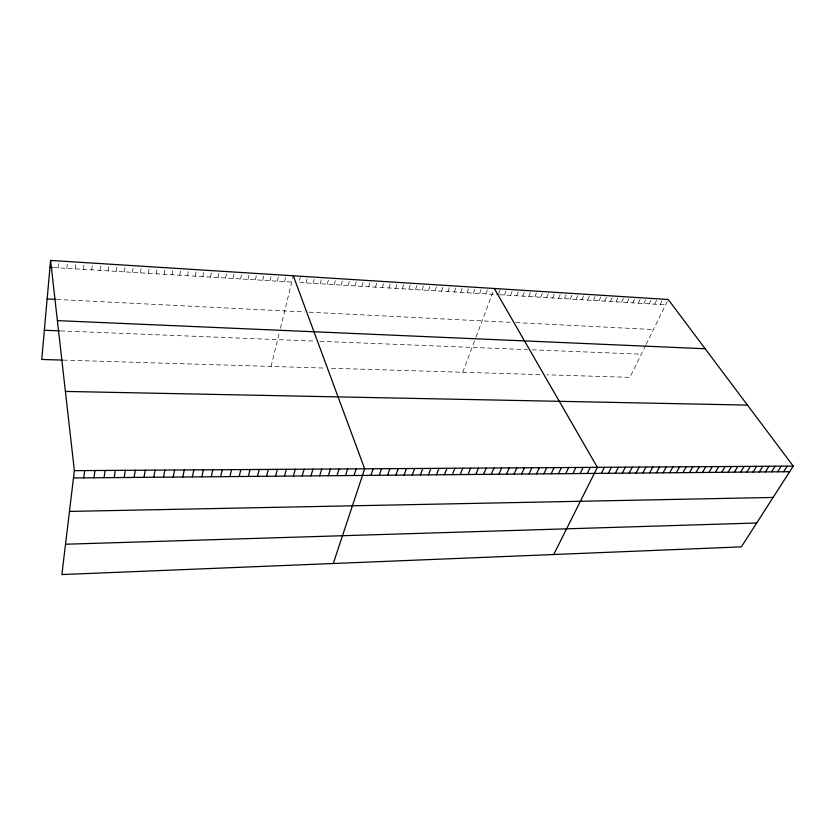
<?xml version="1.0" encoding="UTF-8"?>
<svg xmlns="http://www.w3.org/2000/svg" width="835" height="835" viewBox="0 0 835 835"><rect width="100%" height="100%" fill="white"/><g stroke="black" fill="none" stroke-linecap="round" stroke-linejoin="round"><path stroke-width="0.63" stroke-dasharray="4.17 3.13" d="M58.419 267.837L59.066 260.969M66.831 268.348L67.51 261.501M75.181 268.86L75.901 262.033M83.5 269.361L84.251 262.566M91.766 269.862L92.549 263.088M99.991 270.363L100.805 263.609M108.164 270.864L109.009 264.131M116.295 271.365L117.182 264.643M124.384 271.855L125.292 265.154M132.421 272.346L133.37 265.666M140.426 272.826L141.397 266.177M148.379 273.316L149.392 266.678M156.291 273.796L157.335 267.19M164.161 274.277L165.226 267.68M171.989 274.757L173.085 268.181M179.775 275.226L180.903 268.672M187.52 275.696L188.679 269.162M195.223 276.166L196.413 269.653M202.884 276.636L204.095 270.143M210.504 277.105L211.746 270.623M218.081 277.564L219.354 271.104M225.627 278.024L226.922 271.584M233.122 278.483L234.458 272.064M240.584 278.932L241.941 272.534M248.005 279.391L249.394 273.003M255.395 279.84L256.804 273.473M262.733 280.289L264.173 273.943M270.049 280.727L271.511 274.402M277.314 281.176L278.796 274.861M284.547 281.614L286.061 275.32M271.062 366.429L279.579 331.693M280.414 328.27L292.97 277.032M300.485 276.239L298.92 282.491L498.297 294.64M306.059 282.929L307.645 276.688M313.167 283.357L314.774 277.136M320.233 283.785L321.872 277.585M327.268 284.213L328.927 278.034M334.261 284.641L335.941 278.483M341.223 285.069L342.924 278.921M348.153 285.486L349.875 279.36M355.042 285.914L356.795 279.798M361.899 286.332L363.674 280.236M368.715 286.749L370.51 280.664M375.51 287.156L377.326 281.092M382.263 287.574L384.1 281.52M388.974 287.981L390.843 281.948M395.665 288.388L397.543 282.376M402.324 288.795L404.223 282.794M408.941 289.192L410.862 283.222M415.527 289.599L417.469 283.639M422.082 289.995L424.044 284.046M428.605 290.392L430.589 284.464M435.098 290.789L437.102 284.881M441.558 291.185L443.583 285.288M447.977 291.572L450.023 285.695M454.376 291.968L456.442 286.102M460.743 292.354L462.83 286.499M467.078 292.741L469.176 286.906M473.382 293.127L475.501 287.303M479.655 293.502L481.795 287.699M485.897 293.889L488.058 288.096M462.747 372.253L475.658 337.966M476.054 336.912L494.289 288.492M498.735 293.492L500.489 288.889M504.444 295.016L506.657 289.275M510.571 295.392L512.794 289.661M516.667 295.757L518.911 290.048M522.731 296.133L524.996 290.434M528.774 296.498L531.05 290.82M534.786 296.863L537.072 291.196M540.767 297.229L543.074 291.582M546.716 297.594L549.044 291.958M552.645 297.949L554.983 292.333M558.542 298.314L560.901 292.709M564.408 298.669L566.788 293.075M570.253 299.024L572.643 293.45M576.066 299.379L578.478 293.816M581.859 299.734L584.281 294.181M587.621 300.089L590.053 294.546M593.351 300.433L595.804 294.912M599.06 300.788L601.524 295.277M604.749 301.132L607.222 295.632M610.406 301.477L612.9 295.997M616.032 301.821L618.537 296.352M621.637 302.155L624.163 296.707M627.221 302.5L629.757 297.062M632.773 302.834L635.32 297.406M638.305 303.178L640.862 297.761M643.806 303.512L646.384 298.105M649.286 303.846L651.874 298.46M654.734 304.18L657.343 298.805M660.172 304.504L662.792 299.149M645.612 345.408L629.903 377.336L546.852 374.811M646.102 344.427L668.209 299.494M63.314 360.104L324.878 368.068M331.453 368.266L541.268 374.644M60.569 330.911L315.432 341.129M319.941 341.306L527.595 349.625M532.208 349.813L641.301 354.186M56.613 299.441L304.577 311.946M309.221 312.186L511.103 322.362M515.873 322.602L653.419 329.543M53.586 267.534L291.739 282.053M499.528 294.713L665.578 304.838"/><path stroke-width="1.25" d="M50.58 260.437L74.367 470.648L61.873 574.563L741.365 546.873L793.25 466.107L668.209 299.494L50.58 260.437L41.75 359.457L62.187 360.073M83.761 477.87L84.69 470.575M93.969 477.787L94.96 470.512M104.114 477.693L105.147 470.449M114.186 477.61L115.272 470.387M124.185 477.516L125.323 470.324M134.122 477.432L135.312 470.262M143.996 477.349L145.227 470.199M153.797 477.265L155.08 470.136M163.535 477.171L164.86 470.074M173.21 477.088L174.578 470.011M182.823 477.004L184.232 469.948M192.363 476.921L193.824 469.886M201.851 476.837L203.354 469.834M211.276 476.754L212.821 469.771M220.628 476.681L222.225 469.708M229.928 476.597L231.556 469.656M239.165 476.514L240.845 469.594M248.35 476.43L250.062 469.531M257.472 476.357L259.215 469.479M266.532 476.274L268.317 469.416M275.529 476.2L277.366 469.364M284.474 476.117L286.342 469.312M293.367 476.044L295.277 469.249M302.197 475.96L304.138 469.197M310.975 475.887L312.958 469.134M319.69 475.814L321.715 469.082M328.353 475.731L330.409 469.03M336.975 475.658L339.062 468.978M345.523 475.585L347.652 468.926M354.03 475.512L356.19 468.863M333.28 563.5L364.676 468.811L293.273 275.78M370.907 475.365L373.141 468.759M379.278 475.292L381.543 468.706M387.597 475.219L389.893 468.654M395.863 475.146L398.191 468.602M404.088 475.073L406.447 468.55M412.25 475L414.64 468.498M420.37 474.927L422.792 468.445M428.438 474.864L430.891 468.393M436.454 474.791L438.939 468.341M444.429 474.718L446.944 468.299M452.351 474.656L454.898 468.247M460.231 474.583L462.799 468.195M468.059 474.51L470.658 468.143M475.835 474.447L478.465 468.101M483.58 474.374L486.231 468.049M491.262 474.311L493.955 467.997M498.912 474.249L501.626 467.955M506.511 474.176L509.246 467.903M514.057 474.113L516.834 467.851M521.572 474.05L524.37 467.809M529.035 473.977L531.853 467.757M536.467 473.915L539.306 467.715M543.846 473.852L546.706 467.663M551.173 473.789L554.075 467.621M558.469 473.727L561.391 467.569M565.723 473.664L568.666 467.527M572.935 473.602L575.899 467.485M580.106 473.539L583.091 467.433M587.235 473.476L590.241 467.391M553.72 554.513L597.359 467.349L494.289 288.492M601.367 473.351L604.425 467.297M608.371 473.288L611.46 467.256M615.343 473.226L618.443 467.214M622.273 473.163L625.394 467.172M629.162 473.111L632.304 467.13M636.009 473.048L639.182 467.078M642.825 472.986L646.008 467.036M649.599 472.923L652.813 466.995M656.341 472.871L659.566 466.953M663.042 472.808L666.288 466.911M669.701 472.756L672.968 466.869M676.329 472.693L679.617 466.828M682.915 472.641L686.224 466.786M689.47 472.579L692.799 466.744M695.993 472.526L699.333 466.702M702.475 472.464L705.836 466.661M708.925 472.412L712.297 466.619M715.334 472.349L718.726 466.577M721.711 472.297L725.124 466.546M728.057 472.245L731.481 466.504M734.362 472.192L737.816 466.462M740.635 472.13L744.1 466.421M746.876 472.078L750.362 466.379M753.087 472.025L756.593 466.347M759.265 471.973L762.783 466.306M765.413 471.921L768.941 466.264M771.519 471.858L775.068 466.222M777.594 471.806L781.163 466.191M783.647 471.754L787.217 466.149M65.516 544.232L756.698 522.992M69.462 511.427L773.116 497.451M73.48 477.964L789.659 471.702M74.367 470.648L793.25 466.107M65.401 391.427L747.461 405.09M44.349 330.263L59.421 330.869M57.396 320.619L705.178 348.759M47.146 298.961L55.434 299.379M49.964 267.315L52.386 267.461"/></g></svg>
